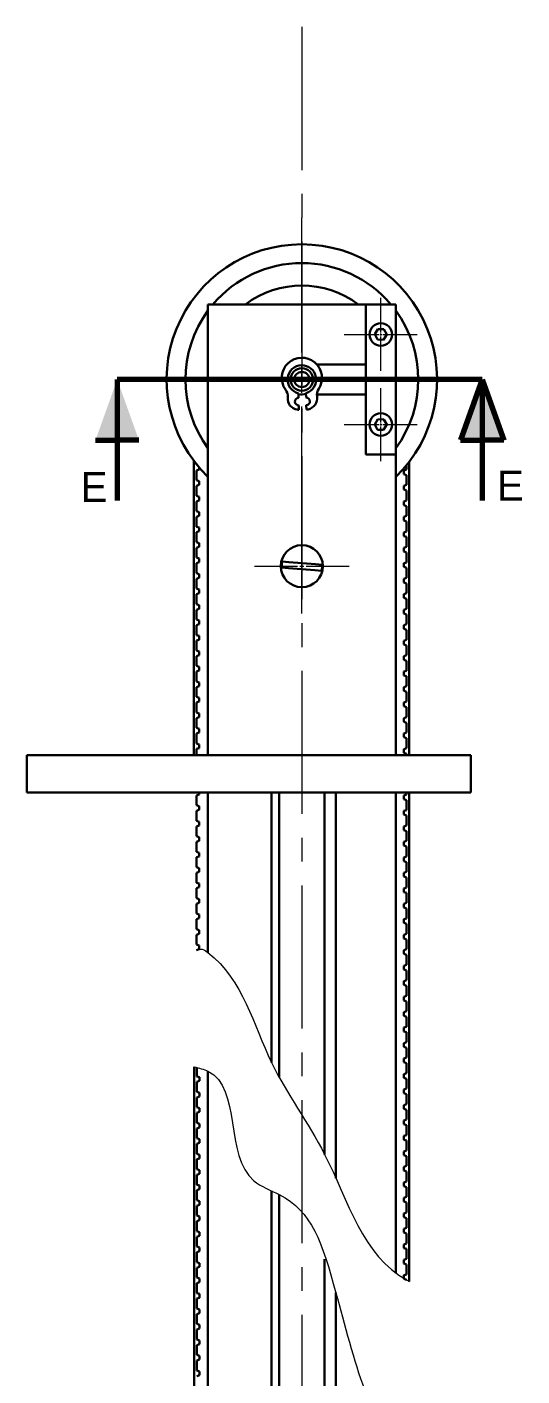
# Model space of a CAD drawing. Header units: millimetres. Extents: x 587 to 10361, y -8386 to 1488.
# Drawn here: x 8381.2 to 8447, y -6103.5 to -5923.9 of the extents above; entities that cross this region are included whole.
import ezdxf

# ---------------------------------------------------------------- set-up
doc = ezdxf.new("R2010")
doc.units = ezdxf.units.MM
doc.linetypes.add('ACAD_ISO10W100', pattern=[18, 12, -3, 0, -3])
doc.linetypes.add('CENTER2', pattern=[28.575, 19.05, -3.175, 3.175, -3.175])
for name, color, linetype, lineweight in [('Bgruba', 130, 'Continuous', 70), ('Gruba', 7, 'Continuous', 30), ('Przekrój', 50, 'Continuous', 15), ('Symetria', 210, 'ACAD_ISO10W100', 0), ('Wymiar', 3, 'Continuous', 20)]:
    doc.layers.add(name, color=color, linetype=linetype, lineweight=lineweight)

# ---------------------------------------------------------------- blocks, each defined once
blk = doc.blocks.new('*U459')
at = {"layer": 'Symetria', "color": 0, "linetype": 'CENTER2', "transparency": 16777216}
for p, q in [((0, 0.27), (0, 4.86)), ((-4.86, 0), (-0.27, 0)), ((0.27, 0), (4.86, 0)), ((0, -4.86), (0, -0.27))]:
    blk.add_line(p, q, dxfattribs=at)
at = {"layer": 'Symetria', "color": 0, "linetype": 'Continuous', "transparency": 16777216}
for p, q in [((-0.14, 0), (0.14, 0)), ((0, -0.14), (0, 0.14))]:
    blk.add_line(p, q, dxfattribs=at)
blk = doc.blocks.new('*U460')
at = {"layer": 'Symetria', "color": 0, "linetype": 'CENTER2', "transparency": 16777216}
for p, q in [((0, 0.27), (0, 4.86)), ((-4.86, 0), (-0.27, 0)), ((0.27, 0), (4.86, 0)), ((0, -4.86), (0, -0.27))]:
    blk.add_line(p, q, dxfattribs=at)
at = {"layer": 'Symetria', "color": 0, "linetype": 'Continuous', "transparency": 16777216}
for p, q in [((-0.14, 0), (0.14, 0)), ((0, -0.14), (0, 0.14))]:
    blk.add_line(p, q, dxfattribs=at)
blk = doc.blocks.new('*U481')
at = {"layer": 'Symetria', "color": 0, "linetype": 'CENTER2', "transparency": 16777216}
for p, q in [((0, 3.6), (0, 21.5)), ((-21.5, 0), (-3.6, 0)), ((3.6, 0), (21.5, 0)), ((0, -21.5), (0, -3.6))]:
    blk.add_line(p, q, dxfattribs=at)
at = {"layer": 'Symetria', "color": 0, "linetype": 'Continuous', "transparency": 16777216}
for p, q in [((0, -1.8), (0, 1.8)), ((-1.8, 0), (1.8, 0))]:
    blk.add_line(p, q, dxfattribs=at)
blk = doc.blocks.new('*U482')
at = {"layer": 'Symetria', "color": 0, "linetype": 'CENTER2', "transparency": 16777216}
for p, q in [((0, 0.56), (0, 6.3)), ((-6.3, 0), (-0.56, 0)), ((0.56, 0), (6.3, 0)), ((0, -6.3), (0, -0.56))]:
    blk.add_line(p, q, dxfattribs=at)
at = {"layer": 'Symetria', "color": 0, "linetype": 'Continuous', "transparency": 16777216}
for p, q in [((-0.28, 0), (0.28, 0)), ((0, -0.28), (0, 0.28))]:
    blk.add_line(p, q, dxfattribs=at)
blk = doc.blocks.new('*U483')
at = {"layer": 'Symetria', "color": 0, "linetype": 'CENTER2', "transparency": 16777216}
for p, q in [((0, 3.6), (0, 21.5)), ((-21.5, 0), (-3.6, 0)), ((3.6, 0), (21.5, 0)), ((0, -21.5), (0, -3.6))]:
    blk.add_line(p, q, dxfattribs=at)
at = {"layer": 'Symetria', "color": 0, "linetype": 'Continuous', "transparency": 16777216}
for p, q in [((0, -1.8), (0, 1.8)), ((-1.8, 0), (1.8, 0))]:
    blk.add_line(p, q, dxfattribs=at)
blk = doc.blocks.new('*U484')
at = {"layer": 'Symetria', "color": 0, "linetype": 'CENTER2', "transparency": 16777216}
for p, q in [((0, 3.6), (0, 21.5)), ((-21.5, 0), (-3.6, 0)), ((3.6, 0), (21.5, 0)), ((0, -21.5), (0, -3.6))]:
    blk.add_line(p, q, dxfattribs=at)
at = {"layer": 'Symetria', "color": 0, "linetype": 'Continuous', "transparency": 16777216}
for p, q in [((0, -1.8), (0, 1.8)), ((-1.8, 0), (1.8, 0))]:
    blk.add_line(p, q, dxfattribs=at)
blk = doc.blocks.new('*U485')
at = {"layer": 'Symetria', "color": 0, "linetype": 'CENTER2', "transparency": 16777216}
blk.add_line((0, 178.96), (0, -453.55), dxfattribs=at)

msp = doc.modelspace()

# ---------------------------------------------------------------- hatches: boundary and pattern name
at = {"layer": 'Bgruba'}
h = msp.add_hatch(color=256, dxfattribs=at)
h.dxf.hatch_style = 1
h.paths.add_polyline_path([(8396.053, -5978.861), (8393.525, -5971.796), (8393.167, -5971.796), (8393.167, -5978.861)])
h.paths.add_polyline_path([(8393.167, -5978.861), (8393.167, -5971.796), (8392.81, -5971.796), (8390.282, -5978.861)])
h.paths.add_polyline_path([(8393.167, -5971.796), (8393.167, -5970.796), (8392.81, -5971.796)])
h.paths.add_polyline_path([(8393.525, -5971.796), (8393.167, -5970.796), (8393.167, -5971.796)])
h = msp.add_hatch(color=256, dxfattribs=at)
h.dxf.hatch_style = 1
h.paths.add_polyline_path([(8444.622, -5978.861), (8442.094, -5971.796), (8441.737, -5971.796), (8441.737, -5978.861)])
h.paths.add_polyline_path([(8441.737, -5978.861), (8441.737, -5971.796), (8441.379, -5971.796), (8438.851, -5978.861)])
h.paths.add_polyline_path([(8441.737, -5971.796), (8441.737, -5970.796), (8441.379, -5971.796)])
h.paths.add_polyline_path([(8442.094, -5971.796), (8441.737, -5970.796), (8441.737, -5971.796)])

# ---------------------------------------------------------------- linework, layer by layer
for p, q in [((8441.737, -5970.796), (8393.167, -5970.796)), ((8393.167, -5970.796), (8393.167, -5986.926)), ((8441.737, -5970.796), (8438.851, -5978.861)), ((8441.737, -5970.796), (8441.737, -5986.926)), ((8441.737, -5970.796), (8444.622, -5978.861)), ((8390.282, -5978.861), (8393.167, -5978.861)), ((8396.053, -5978.861), (8393.167, -5978.861)), ((8438.851, -5978.861), (8441.737, -5978.861)), ((8444.622, -5978.861), (8441.737, -5978.861))]:
    msp.add_line(p, q, dxfattribs=at)
at = {"layer": 'Gruba'}
for p, q in [((8405.245, -5960.796), (8430.245, -5960.796)), ((8405.245, -6020.796), (8405.245, -5960.796)), ((8430.245, -5960.796), (8426.245, -5960.796)), ((8426.245, -5960.796), (8426.245, -5968.797)), ((8430.245, -6020.796), (8430.245, -5960.796)), ((8427.445, -5964.781), (8427.858, -5964.096)), ((8427.832, -5965.481), (8427.445, -5964.781)), ((8427.858, -5964.096), (8428.658, -5964.111)), ((8429.045, -5964.811), (8428.632, -5965.496)), ((8428.658, -5964.111), (8429.045, -5964.811)), ((8430.245, -5968.797), (8430.245, -5964.797)), ((8428.632, -5965.496), (8427.832, -5965.481)), ((8419.742, -5968.797), (8426.245, -5968.797)), ((8426.245, -5968.797), (8426.245, -5972.795)), ((8417.295, -5972.642), (8417.311, -5973.242)), ((8418.31, -5973.215), (8418.294, -5972.615)), ((8419.742, -5972.795), (8426.245, -5972.795)), ((8419.742, -5972.795), (8426.245, -5972.795)), ((8426.245, -5980.796), (8426.245, -5972.795)), ((8417.338, -5974.241), (8417.354, -5974.841)), ((8418.353, -5974.814), (8418.337, -5974.214)), ((8427.445, -5976.781), (8427.858, -5976.096)), ((8427.832, -5977.481), (8427.445, -5976.781)), ((8428.632, -5977.496), (8427.832, -5977.481)), ((8427.858, -5976.096), (8428.658, -5976.111)), ((8429.045, -5976.811), (8428.632, -5977.496)), ((8428.658, -5976.111), (8429.045, -5976.811)), ((8430.245, -5980.796), (8426.245, -5980.796)), ((8403.368, -5981.627), (8403.37, -6020.796)), ((8403.727, -5982.153), (8403.727, -5982.087)), ((8403.803, -5982.181), (8403.727, -5982.153)), ((8403.727, -5982.898), (8404.077, -5982.771)), ((8403.727, -5984.214), (8403.727, -5982.898)), ((8404.077, -5982.771), (8404.077, -5982.509)), ((8431.677, -5982.779), (8431.327, -5982.907)), ((8431.327, -5982.907), (8431.327, -5983.397)), ((8431.677, -5982.193), (8431.677, -5982.779)), ((8432.037, -6020.796), (8432.036, -5981.74)), ((8404.077, -5984.341), (8403.727, -5984.214)), ((8404.077, -5984.832), (8404.077, -5984.341)), ((8431.327, -5983.397), (8431.677, -5983.524)), ((8431.677, -5983.524), (8431.677, -5984.84)), ((8403.727, -5984.959), (8404.077, -5984.832)), ((8403.727, -5986.275), (8403.727, -5984.959)), ((8404.077, -5986.402), (8403.727, -5986.275)), ((8404.077, -5986.893), (8404.077, -5986.402)), ((8431.677, -5984.84), (8431.327, -5984.967)), ((8431.327, -5984.967), (8431.327, -5985.458)), ((8431.327, -5985.458), (8431.677, -5985.585)), ((8431.677, -5985.585), (8431.677, -5986.901)), ((8403.727, -5987.02), (8404.077, -5986.893)), ((8403.727, -5988.336), (8403.727, -5987.02)), ((8404.077, -5988.463), (8403.727, -5988.336)), ((8431.677, -5986.901), (8431.327, -5987.028)), ((8431.327, -5987.028), (8431.327, -5987.519)), ((8431.327, -5987.519), (8431.677, -5987.646)), ((8431.677, -5987.646), (8431.677, -5988.962)), ((8403.727, -5989.081), (8404.077, -5988.953)), ((8403.727, -5990.396), (8403.727, -5989.081)), ((8404.077, -5988.953), (8404.077, -5988.463)), ((8431.677, -5988.962), (8431.327, -5989.089)), ((8431.327, -5989.089), (8431.327, -5989.579)), ((8431.327, -5989.579), (8431.677, -5989.707)), ((8431.677, -5989.707), (8431.677, -5991.022)), ((8404.077, -5990.524), (8403.727, -5990.396)), ((8403.727, -5991.142), (8404.077, -5991.014)), ((8403.727, -5992.457), (8403.727, -5991.142)), ((8404.077, -5991.014), (8404.077, -5990.524)), ((8431.677, -5991.022), (8431.327, -5991.15)), ((8431.327, -5991.15), (8431.327, -5991.64)), ((8431.327, -5991.64), (8431.677, -5991.768)), ((8431.677, -5991.768), (8431.677, -5993.083)), ((8404.077, -5992.584), (8403.727, -5992.457)), ((8403.727, -5993.202), (8404.077, -5993.075)), ((8403.728, -5994.518), (8403.727, -5993.202)), ((8404.077, -5993.075), (8404.077, -5992.584)), ((8431.677, -5993.083), (8431.327, -5993.211)), ((8431.327, -5993.211), (8431.327, -5993.701)), ((8431.327, -5993.701), (8431.677, -5993.828)), ((8404.078, -5994.645), (8403.728, -5994.518)), ((8403.728, -5995.263), (8404.078, -5995.136)), ((8403.728, -5996.579), (8403.728, -5995.263)), ((8404.078, -5995.136), (8404.078, -5994.645)), ((8415.121, -5995.044), (8416.01, -5995.117)), ((8416.01, -5995.117), (8419.545, -5995.405)), ((8419.545, -5995.405), (8420.434, -5995.477)), ((8431.678, -5995.144), (8431.328, -5995.271)), ((8431.328, -5995.271), (8431.328, -5995.762)), ((8431.677, -5993.828), (8431.678, -5995.144)), ((8404.078, -5996.706), (8403.728, -5996.579)), ((8403.728, -5997.324), (8404.078, -5997.197)), ((8403.728, -5998.64), (8403.728, -5997.324)), ((8404.078, -5997.197), (8404.078, -5996.706)), ((8415.945, -5995.914), (8415.056, -5995.842)), ((8419.48, -5996.202), (8415.945, -5995.914)), ((8420.369, -5996.274), (8419.48, -5996.202)), ((8431.328, -5995.762), (8431.678, -5995.889)), ((8431.678, -5997.205), (8431.328, -5997.332)), ((8431.328, -5997.332), (8431.328, -5997.823)), ((8431.678, -5995.889), (8431.678, -5997.205)), ((8404.078, -5998.767), (8403.728, -5998.64)), ((8404.078, -5999.257), (8404.078, -5998.767)), ((8431.328, -5997.823), (8431.678, -5997.95)), ((8431.678, -5997.95), (8431.678, -5999.266)), ((8403.728, -5999.385), (8404.078, -5999.257)), ((8403.728, -6000.7), (8403.728, -5999.385)), ((8404.078, -6000.828), (8403.728, -6000.7)), ((8404.078, -6001.318), (8404.078, -6000.828)), ((8431.678, -5999.266), (8431.328, -5999.393)), ((8431.328, -5999.393), (8431.328, -5999.883)), ((8431.328, -5999.883), (8431.678, -6000.011)), ((8431.678, -6000.011), (8431.678, -6001.326)), ((8403.728, -6001.446), (8404.078, -6001.318)), ((8403.728, -6002.761), (8403.728, -6001.446)), ((8431.678, -6001.326), (8431.328, -6001.454)), ((8431.328, -6001.454), (8431.328, -6001.944)), ((8431.328, -6001.944), (8431.678, -6002.072)), ((8431.678, -6002.072), (8431.678, -6003.387)), ((8404.078, -6002.888), (8403.728, -6002.761)), ((8403.728, -6003.506), (8404.078, -6003.379)), ((8403.728, -6004.822), (8403.728, -6003.506)), ((8404.078, -6003.379), (8404.078, -6002.888)), ((8431.678, -6003.387), (8431.328, -6003.515)), ((8431.328, -6003.515), (8431.328, -6004.005)), ((8431.328, -6004.005), (8431.678, -6004.132)), ((8431.678, -6004.132), (8431.678, -6005.448)), ((8404.078, -6004.949), (8403.728, -6004.822)), ((8403.728, -6005.567), (8404.078, -6005.44)), ((8403.728, -6006.883), (8403.728, -6005.567)), ((8404.078, -6005.44), (8404.078, -6004.949)), ((8431.678, -6005.448), (8431.328, -6005.575)), ((8431.328, -6005.575), (8431.328, -6006.066)), ((8431.328, -6006.066), (8431.678, -6006.193)), ((8431.678, -6006.193), (8431.678, -6007.509)), ((8404.078, -6007.01), (8403.728, -6006.883)), ((8403.728, -6007.628), (8404.078, -6007.501)), ((8403.728, -6008.944), (8403.728, -6007.628)), ((8404.078, -6007.501), (8404.078, -6007.01)), ((8431.678, -6007.509), (8431.328, -6007.636)), ((8431.328, -6007.636), (8431.328, -6008.127)), ((8404.078, -6009.071), (8403.728, -6008.944)), ((8403.728, -6009.689), (8404.078, -6009.561)), ((8403.728, -6011.004), (8403.728, -6009.689)), ((8404.078, -6009.561), (8404.078, -6009.071)), ((8431.328, -6008.127), (8431.678, -6008.254)), ((8431.678, -6009.57), (8431.328, -6009.697)), ((8431.328, -6009.697), (8431.328, -6010.187)), ((8431.678, -6008.254), (8431.678, -6009.57)), ((8404.078, -6011.132), (8403.728, -6011.004)), ((8403.728, -6011.75), (8404.078, -6011.622)), ((8404.078, -6011.622), (8404.078, -6011.132)), ((8431.328, -6010.187), (8431.678, -6010.315)), ((8431.678, -6011.63), (8431.328, -6011.758)), ((8431.678, -6010.315), (8431.678, -6011.63)), ((8403.728, -6013.065), (8403.728, -6011.75)), ((8404.078, -6013.192), (8403.728, -6013.065)), ((8404.078, -6013.683), (8404.078, -6013.192)), ((8431.328, -6011.758), (8431.328, -6012.248)), ((8431.328, -6012.248), (8431.678, -6012.376)), ((8431.678, -6012.376), (8431.678, -6013.691)), ((8403.728, -6013.81), (8404.078, -6013.683)), ((8403.728, -6015.126), (8403.728, -6013.81)), ((8404.078, -6015.253), (8403.728, -6015.126)), ((8404.078, -6015.744), (8404.078, -6015.253)), ((8431.678, -6013.691), (8431.328, -6013.819)), ((8431.328, -6013.819), (8431.328, -6014.309)), ((8431.328, -6014.309), (8431.678, -6014.436)), ((8431.678, -6014.436), (8431.678, -6015.752)), ((8403.728, -6015.871), (8404.078, -6015.744)), ((8403.728, -6017.187), (8403.728, -6015.871)), ((8431.678, -6015.752), (8431.328, -6015.879)), ((8431.328, -6015.879), (8431.328, -6016.37)), ((8431.328, -6016.37), (8431.678, -6016.497)), ((8431.678, -6016.497), (8431.678, -6017.813)), ((8404.078, -6017.314), (8403.728, -6017.187)), ((8403.728, -6017.932), (8404.078, -6017.805)), ((8403.728, -6019.248), (8403.728, -6017.932)), ((8404.078, -6017.805), (8404.078, -6017.314)), ((8431.678, -6017.813), (8431.328, -6017.94)), ((8431.328, -6017.94), (8431.328, -6018.431)), ((8431.328, -6018.431), (8431.678, -6018.558)), ((8431.678, -6018.558), (8431.678, -6019.874)), ((8404.078, -6019.375), (8403.728, -6019.248)), ((8403.728, -6019.993), (8404.078, -6019.865)), ((8403.728, -6020.796), (8403.728, -6019.993)), ((8404.078, -6019.865), (8404.078, -6019.375)), ((8431.678, -6019.874), (8431.328, -6020.001)), ((8431.328, -6020.001), (8431.328, -6020.491)), ((8431.328, -6020.491), (8431.678, -6020.619)), ((8431.678, -6020.619), (8431.678, -6020.796)), ((8440.245, -6020.796), (8381.157, -6020.796)), ((8381.157, -6020.796), (8381.157, -6025.796)), ((8440.245, -6020.796), (8440.245, -6025.796)), ((8440.245, -6025.796), (8381.157, -6025.796)), ((8403.728, -6026.175), (8404.078, -6026.048)), ((8404.078, -6026.048), (8404.078, -6025.796)), ((8405.245, -6025.796), (8405.245, -6047.076)), ((8413.72, -6025.796), (8413.72, -6061.755)), ((8414.72, -6063.687), (8414.72, -6025.796)), ((8420.77, -6025.796), (8420.77, -6073.966)), ((8422.27, -6077.133), (8422.27, -6025.796)), ((8430.245, -6025.796), (8430.245, -6089.77)), ((8431.678, -6026.056), (8431.328, -6026.183)), ((8431.678, -6025.796), (8431.678, -6026.056)), ((8432.039, -6090.875), (8432.037, -6025.796)), ((8403.729, -6027.491), (8403.728, -6026.175)), ((8404.079, -6027.618), (8403.729, -6027.491)), ((8404.079, -6028.109), (8404.079, -6027.618)), ((8431.328, -6026.183), (8431.328, -6026.674)), ((8431.328, -6026.674), (8431.678, -6026.801)), ((8431.678, -6026.801), (8431.679, -6028.117)), ((8403.729, -6028.236), (8404.079, -6028.109)), ((8403.729, -6029.552), (8403.729, -6028.236)), ((8404.079, -6029.679), (8403.729, -6029.552)), ((8431.679, -6028.117), (8431.329, -6028.244)), ((8431.329, -6028.244), (8431.329, -6028.735)), ((8431.329, -6028.735), (8431.679, -6028.862)), ((8431.679, -6028.862), (8431.679, -6030.178)), ((8403.729, -6030.297), (8404.079, -6030.169)), ((8403.729, -6031.612), (8403.729, -6030.297)), ((8404.079, -6030.169), (8404.079, -6029.679)), ((8431.679, -6030.178), (8431.329, -6030.305)), ((8431.329, -6030.305), (8431.329, -6030.795)), ((8431.329, -6030.795), (8431.679, -6030.923)), ((8431.679, -6030.923), (8431.679, -6032.238)), ((8404.079, -6031.74), (8403.729, -6031.612)), ((8403.729, -6032.358), (8404.079, -6032.23)), ((8403.729, -6033.673), (8403.729, -6032.358)), ((8404.079, -6032.23), (8404.079, -6031.74)), ((8431.679, -6032.238), (8431.329, -6032.366)), ((8431.329, -6032.366), (8431.329, -6032.856)), ((8431.329, -6032.856), (8431.679, -6032.984)), ((8431.679, -6032.984), (8431.679, -6034.299)), ((8404.079, -6033.8), (8403.729, -6033.673)), ((8403.729, -6034.418), (8404.079, -6034.291)), ((8403.729, -6035.734), (8403.729, -6034.418)), ((8404.079, -6034.291), (8404.079, -6033.8)), ((8431.679, -6034.299), (8431.329, -6034.427)), ((8431.329, -6034.427), (8431.329, -6034.917)), ((8431.329, -6034.917), (8431.679, -6035.044)), ((8431.679, -6035.044), (8431.679, -6036.36)), ((8404.079, -6035.861), (8403.729, -6035.734)), ((8403.729, -6036.479), (8404.079, -6036.352)), ((8403.729, -6037.795), (8403.729, -6036.479)), ((8404.079, -6036.352), (8404.079, -6035.861)), ((8431.679, -6036.36), (8431.329, -6036.487)), ((8431.329, -6036.487), (8431.329, -6036.978)), ((8404.079, -6037.922), (8403.729, -6037.795)), ((8403.729, -6038.54), (8404.079, -6038.413)), ((8403.729, -6039.856), (8403.729, -6038.54)), ((8404.079, -6038.413), (8404.079, -6037.922)), ((8431.329, -6036.978), (8431.679, -6037.105)), ((8431.679, -6038.421), (8431.329, -6038.548)), ((8431.329, -6038.548), (8431.329, -6039.039)), ((8431.679, -6037.105), (8431.679, -6038.421)), ((8404.079, -6039.983), (8403.729, -6039.856)), ((8404.079, -6040.473), (8404.079, -6039.983)), ((8431.329, -6039.039), (8431.679, -6039.166)), ((8431.679, -6039.166), (8431.679, -6040.482)), ((8403.729, -6040.601), (8404.079, -6040.473)), ((8403.729, -6041.916), (8403.729, -6040.601)), ((8404.079, -6042.044), (8403.729, -6041.916)), ((8404.079, -6042.534), (8404.079, -6042.044)), ((8431.679, -6040.482), (8431.329, -6040.609)), ((8431.329, -6040.609), (8431.329, -6041.099)), ((8431.329, -6041.099), (8431.679, -6041.227)), ((8431.679, -6041.227), (8431.679, -6042.542)), ((8403.729, -6042.662), (8404.079, -6042.534)), ((8403.729, -6043.977), (8403.729, -6042.662)), ((8404.079, -6044.104), (8403.729, -6043.977)), ((8431.679, -6042.542), (8431.329, -6042.67)), ((8431.329, -6042.67), (8431.329, -6043.16)), ((8431.329, -6043.16), (8431.679, -6043.288)), ((8431.679, -6043.288), (8431.679, -6044.603)), ((8403.729, -6044.722), (8404.079, -6044.595)), ((8403.729, -6046.038), (8403.729, -6044.722)), ((8404.079, -6044.595), (8404.079, -6044.104)), ((8431.679, -6044.603), (8431.329, -6044.731)), ((8431.329, -6044.731), (8431.329, -6045.221)), ((8431.329, -6045.221), (8431.679, -6045.348)), ((8431.679, -6045.348), (8431.679, -6046.664)), ((8404.079, -6046.165), (8403.729, -6046.038)), ((8403.729, -6046.783), (8404.079, -6046.656)), ((8404.079, -6046.656), (8404.079, -6046.165)), ((8431.679, -6046.664), (8431.329, -6046.791)), ((8431.329, -6046.791), (8431.329, -6047.282)), ((8431.329, -6047.282), (8431.679, -6047.409)), ((8431.679, -6047.409), (8431.679, -6048.725)), ((8431.679, -6048.725), (8431.329, -6048.852)), ((8431.329, -6048.852), (8431.329, -6049.343)), ((8431.329, -6049.343), (8431.679, -6049.47)), ((8431.679, -6050.786), (8431.329, -6050.913)), ((8431.329, -6050.913), (8431.329, -6051.403)), ((8431.679, -6049.47), (8431.679, -6050.786)), ((8431.329, -6051.403), (8431.679, -6051.531)), ((8431.679, -6052.846), (8431.329, -6052.974)), ((8431.329, -6052.974), (8431.329, -6053.464)), ((8431.679, -6051.531), (8431.679, -6052.846)), ((8431.329, -6053.464), (8431.679, -6053.592)), ((8431.679, -6053.592), (8431.679, -6054.907)), ((8431.679, -6054.907), (8431.329, -6055.035)), ((8431.329, -6055.035), (8431.329, -6055.525)), ((8431.329, -6055.525), (8431.679, -6055.652)), ((8431.679, -6055.652), (8431.679, -6056.968)), ((8431.679, -6056.968), (8431.329, -6057.095)), ((8431.329, -6057.095), (8431.329, -6057.586)), ((8431.329, -6057.586), (8431.679, -6057.713)), ((8431.679, -6057.713), (8431.679, -6059.029)), ((8431.679, -6059.029), (8431.329, -6059.156)), ((8431.329, -6059.156), (8431.329, -6059.647)), ((8431.329, -6059.647), (8431.679, -6059.774)), ((8431.679, -6059.774), (8431.68, -6061.09)), ((8431.68, -6061.09), (8431.33, -6061.217)), ((8431.33, -6061.217), (8431.33, -6061.707)), ((8431.33, -6061.707), (8431.68, -6061.835)), ((8431.68, -6061.835), (8431.68, -6063.15)), ((8403.398, -6062.306), (8403.399, -6119.637)), ((8403.756, -6063.578), (8403.756, -6062.396)), ((8404.106, -6063.705), (8403.756, -6063.578)), ((8404.106, -6064.196), (8404.106, -6063.705)), ((8405.245, -6062.896), (8405.245, -6119.637)), ((8431.68, -6063.15), (8431.33, -6063.278)), ((8431.33, -6063.278), (8431.33, -6063.768)), ((8431.33, -6063.768), (8431.68, -6063.896)), ((8403.756, -6064.323), (8404.106, -6064.196)), ((8403.757, -6065.639), (8403.756, -6064.323)), ((8431.68, -6065.211), (8431.33, -6065.339)), ((8431.33, -6065.339), (8431.33, -6065.829)), ((8431.68, -6063.896), (8431.68, -6065.211)), ((8404.107, -6065.766), (8403.757, -6065.639)), ((8403.757, -6066.384), (8404.107, -6066.256)), ((8403.757, -6067.699), (8403.757, -6066.384)), ((8404.107, -6066.256), (8404.107, -6065.766)), ((8431.33, -6065.829), (8431.68, -6065.956)), ((8431.68, -6067.272), (8431.33, -6067.399)), ((8431.68, -6065.956), (8431.68, -6067.272)), ((8404.107, -6067.827), (8403.757, -6067.699)), ((8403.757, -6068.445), (8404.107, -6068.317)), ((8403.757, -6069.76), (8403.757, -6068.445)), ((8404.107, -6068.317), (8404.107, -6067.827)), ((8431.33, -6067.399), (8431.33, -6067.89)), ((8431.33, -6067.89), (8431.68, -6068.017)), ((8431.68, -6068.017), (8431.68, -6069.333)), ((8404.107, -6069.888), (8403.757, -6069.76)), ((8403.757, -6070.505), (8404.107, -6070.378)), ((8403.757, -6071.821), (8403.757, -6070.505)), ((8404.107, -6070.378), (8404.107, -6069.888)), ((8431.68, -6069.333), (8431.33, -6069.46)), ((8431.33, -6069.46), (8431.33, -6069.951)), ((8431.33, -6069.951), (8431.68, -6070.078)), ((8431.68, -6070.078), (8431.68, -6071.394)), ((8404.107, -6071.948), (8403.757, -6071.821)), ((8403.757, -6072.566), (8404.107, -6072.439)), ((8403.757, -6073.882), (8403.757, -6072.566)), ((8404.107, -6072.439), (8404.107, -6071.948)), ((8431.68, -6071.394), (8431.33, -6071.521)), ((8431.33, -6071.521), (8431.33, -6072.011)), ((8431.33, -6072.011), (8431.68, -6072.139)), ((8431.68, -6072.139), (8431.68, -6073.454)), ((8404.107, -6074.009), (8403.757, -6073.882)), ((8403.757, -6074.627), (8404.107, -6074.5)), ((8404.107, -6074.5), (8404.107, -6074.009)), ((8431.68, -6073.454), (8431.33, -6073.582)), ((8431.33, -6073.582), (8431.33, -6074.072)), ((8431.33, -6074.072), (8431.68, -6074.2)), ((8431.68, -6074.2), (8431.68, -6075.515)), ((8403.757, -6075.943), (8403.757, -6074.627)), ((8404.107, -6076.07), (8403.757, -6075.943)), ((8404.107, -6076.56), (8404.107, -6076.07)), ((8431.68, -6075.515), (8431.33, -6075.643)), ((8431.33, -6075.643), (8431.33, -6076.133)), ((8431.33, -6076.133), (8431.68, -6076.26)), ((8431.68, -6076.26), (8431.68, -6077.576)), ((8403.757, -6076.688), (8404.107, -6076.56)), ((8403.757, -6078.003), (8403.757, -6076.688)), ((8404.107, -6078.131), (8403.757, -6078.003)), ((8404.107, -6078.621), (8404.107, -6078.131)), ((8431.68, -6077.576), (8431.33, -6077.703)), ((8431.33, -6077.703), (8431.33, -6078.194)), ((8403.757, -6078.749), (8404.107, -6078.621)), ((8403.757, -6080.064), (8403.757, -6078.749)), ((8413.72, -6078.826), (8413.72, -6113.662)), ((8414.72, -6112.662), (8414.72, -6079.307)), ((8431.33, -6078.194), (8431.68, -6078.321)), ((8431.68, -6079.637), (8431.33, -6079.764)), ((8431.33, -6079.764), (8431.33, -6080.255)), ((8431.68, -6078.321), (8431.68, -6079.637)), ((8404.107, -6080.192), (8403.757, -6080.064)), ((8403.757, -6080.809), (8404.107, -6080.682)), ((8403.757, -6082.125), (8403.757, -6080.809)), ((8404.107, -6080.682), (8404.107, -6080.192)), ((8431.33, -6080.255), (8431.68, -6080.382)), ((8431.68, -6081.698), (8431.33, -6081.825)), ((8431.68, -6080.382), (8431.68, -6081.698)), ((8404.107, -6082.252), (8403.757, -6082.125)), ((8403.757, -6082.87), (8404.107, -6082.743)), ((8403.757, -6084.186), (8403.757, -6082.87)), ((8404.107, -6082.743), (8404.107, -6082.252)), ((8431.33, -6081.825), (8431.33, -6082.315)), ((8431.33, -6082.315), (8431.68, -6082.443)), ((8431.68, -6082.443), (8431.68, -6083.758)), ((8404.107, -6084.313), (8403.757, -6084.186)), ((8403.757, -6084.931), (8404.107, -6084.804)), ((8403.757, -6086.247), (8403.757, -6084.931)), ((8404.107, -6084.804), (8404.107, -6084.313)), ((8431.68, -6083.758), (8431.33, -6083.886)), ((8431.33, -6083.886), (8431.33, -6084.376)), ((8431.33, -6084.376), (8431.68, -6084.504)), ((8431.68, -6084.504), (8431.68, -6085.819)), ((8404.107, -6086.374), (8403.757, -6086.247)), ((8403.757, -6086.992), (8404.107, -6086.864)), ((8403.757, -6088.307), (8403.757, -6086.992)), ((8404.107, -6086.864), (8404.107, -6086.374)), ((8431.68, -6085.819), (8431.33, -6085.947)), ((8431.33, -6085.947), (8431.33, -6086.437)), ((8431.33, -6086.437), (8431.68, -6086.564)), ((8431.68, -6086.564), (8431.68, -6087.88)), ((8404.107, -6088.435), (8403.757, -6088.307)), ((8403.757, -6089.053), (8404.107, -6088.925)), ((8404.107, -6088.925), (8404.107, -6088.435)), ((8420.77, -6087.921), (8420.77, -6112.662)), ((8431.68, -6087.88), (8431.33, -6088.007)), ((8431.33, -6088.007), (8431.33, -6088.498)), ((8431.33, -6088.498), (8431.68, -6088.625)), ((8431.68, -6088.625), (8431.68, -6089.941)), ((8403.757, -6090.368), (8403.757, -6089.053)), ((8404.107, -6090.495), (8403.757, -6090.368)), ((8404.107, -6090.986), (8404.107, -6090.495)), ((8431.68, -6089.941), (8431.33, -6090.068)), ((8431.33, -6090.068), (8431.33, -6090.559)), ((8431.33, -6090.559), (8431.68, -6090.686)), ((8403.757, -6091.113), (8404.107, -6090.986)), ((8403.757, -6092.429), (8403.757, -6091.113)), ((8404.107, -6092.556), (8403.757, -6092.429)), ((8422.27, -6114.162), (8422.27, -6092.384)), ((8403.757, -6093.174), (8404.107, -6093.047)), ((8403.757, -6094.49), (8403.757, -6093.174)), ((8404.107, -6093.047), (8404.107, -6092.556)), ((8404.107, -6094.617), (8403.757, -6094.49)), ((8403.757, -6095.235), (8404.107, -6095.108)), ((8403.757, -6096.551), (8403.757, -6095.235)), ((8404.107, -6095.108), (8404.107, -6094.617)), ((8404.107, -6096.678), (8403.757, -6096.551)), ((8403.757, -6097.296), (8404.107, -6097.168)), ((8403.757, -6098.611), (8403.757, -6097.296)), ((8404.107, -6097.168), (8404.107, -6096.678)), ((8404.108, -6098.739), (8403.757, -6098.611)), ((8403.758, -6099.357), (8404.108, -6099.229)), ((8403.758, -6100.672), (8403.758, -6099.357)), ((8404.108, -6099.229), (8404.108, -6098.739)), ((8404.108, -6100.799), (8403.758, -6100.672)), ((8403.758, -6101.417), (8404.108, -6101.29)), ((8403.758, -6102.733), (8403.758, -6101.417)), ((8404.108, -6101.29), (8404.108, -6100.799)), ((8404.108, -6102.86), (8403.758, -6102.733)), ((8404.108, -6103.351), (8404.108, -6102.86)), ((8403.758, -6103.478), (8404.108, -6103.351))]:
    msp.add_line(p, q, dxfattribs=at)
for centre, radius in [((8428.245, -5964.796), 1.502), ((8417.745, -5970.796), 1.5), ((8417.745, -5970.796), 1), ((8428.245, -5976.796), 1.502), ((8417.745, -5995.659), 2.8)]:
    msp.add_circle(centre, radius, dxfattribs=at)
for centre, radius, start, end in [((8417.745, -5970.796), 18, 313.98296, 226.01704), ((8417.745, -5970.796), 15.5, 40.17777, 139.82223), ((8417.745, -5970.796), 12.5, 53.1301, 126.8699), ((8417.745, -5970.796), 15.5, 143.75068, 216.24932), ((8417.745, -5970.796), 15.5, 323.75068, 36.24932), ((8417.739, -5970.571), 2.675, 327.02951, 216.05365), ((8417.745, -5970.796), 1.9, 286.7991, 256.28406), ((8414.364, -5973.028), 1.5, 354.24523, 36.05365), ((8421.242, -5972.843), 1.5, 147.02951, 188.83793), ((8417.349, -5973.329), 1.5, 174.24523, 261.10325), ((8417.324, -5973.741), 0.5, 91.54158, 271.54158), ((8417.745, -5970.796), 2, 257.06407, 286.01909), ((8418.324, -5973.715), 0.5, 271.54158, 91.54158), ((8418.277, -5973.304), 1.5, 281.97991, 8.83793), ((8417.745, -5970.796), 4.064, 261.10325, 264.47433), ((8417.745, -5970.796), 4.064, 278.60884, 281.97991), ((8417.745, -5995.659), 2.695, 166.81037, 183.87943), ((8417.745, -5995.659), 2.695, 346.81037, 3.87943)]:
    msp.add_arc(centre, radius, start, end, dxfattribs=at)
at = {"layer": 'Przekrój'}
for points in [[(8403.729, -6046.8), (8404.49, -6046.663), (8405.245, -6047.076), (8413.72, -6061.755), (8420.77, -6073.966), (8431.68, -6090.686), (8432.041, -6090.876)], [(8403.396, -6062.305), (8405.245, -6062.896), (8411.346, -6077.473), (8414.72, -6079.307), (8422.27, -6092.384), (8430.245, -6109.129), (8431.708, -6106.165)]]:
    msp.add_spline(points, degree=3, dxfattribs=at)

# ---------------------------------------------------------------- block references
at = {"layer": 'Symetria', "linetype": 'CENTER2'}
for name, p in [('*U485', (8417.745, -6102.825)), ('*U481', (8417.745, -5970.796)), ('*U483', (8417.745, -5970.796)), ('*U484', (8417.745, -5970.796)), ('*U459', (8428.245, -5964.796)), ('*U460', (8428.245, -5976.796)), ('*U482', (8417.745, -5995.659))]:
    msp.add_blockref(name, p, dxfattribs=at)

# ---------------------------------------------------------------- texts
at = {"layer": 'Wymiar', "char_height": 4, "attachment_point": 1}
for insert in [(8443.709, -5982.926), (8388.294, -5983.108)]:
    msp.add_mtext_dynamic_manual_height_columns('E', width=4.34276, gutter_width=12.5, heights=[0], dxfattribs=dict(at, insert=insert))

doc.saveas('drawing.dxf')
